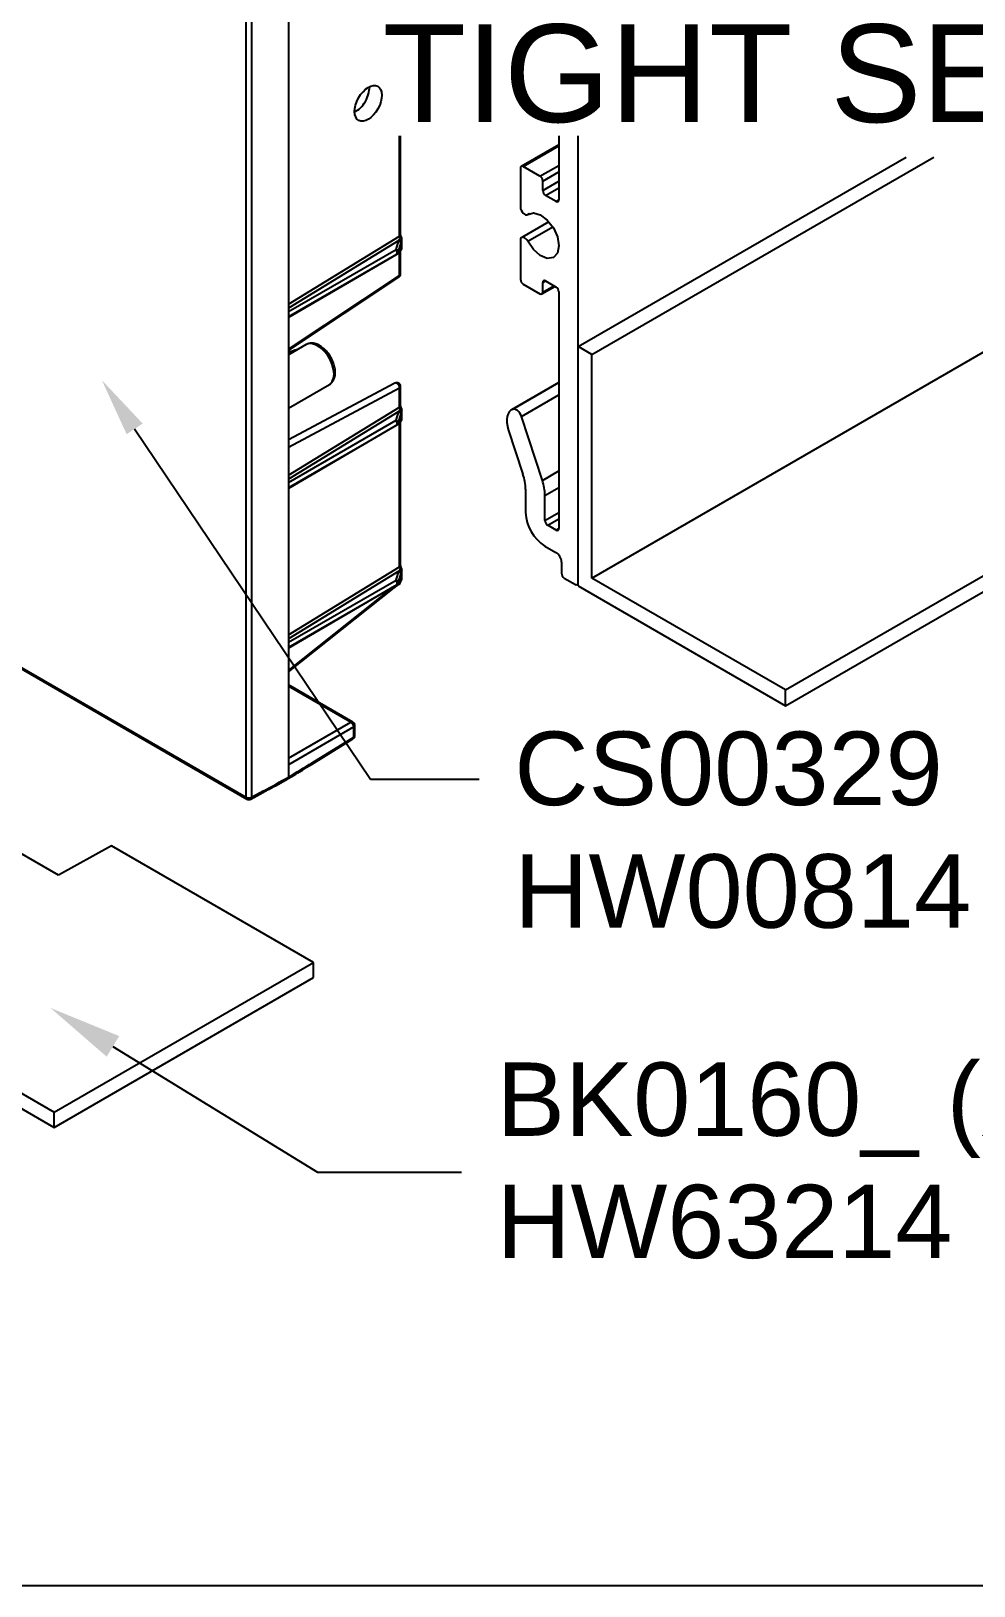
# Model space of a CAD drawing. Extents: x 0 to 11.8, y -8.7 to 0.
# Drawn here: x 2.593 to 5.002, y -8.685 to -4.711 of the extents above; entities that cross this region are included whole.
import ezdxf
from ezdxf import colors
from ezdxf.entities.mleader import LeaderData, LeaderLine
from ezdxf.math import Vec2, Vec3

# ---------------------------------------------------------------- set-up
doc = ezdxf.new("R2010")
doc.units = 0
doc.header["$LTSCALE"] = 0.5
doc.header["$MEASUREMENT"] = 0
for name, color, linetype in [('Brackets', 181, 'CONTINUOUS'), ('End Cap', 92, 'CONTINUOUS'), ('FAB DWG', 221, 'CONTINUOUS'), ('Housing', 150, 'CONTINUOUS')]:
    doc.layers.add(name, color=color, linetype=linetype)
doc.layers.add('Text-Unprinted', color=131, linetype='CONTINUOUS', plot=False)
doc.styles.add('LSAD_Standard', font='arial.ttf')
doc.styles.get("Standard").update_dxf_attribs({"font": 'arial.ttf'})

msp = doc.modelspace()

# ---------------------------------------------------------------- linework, layer by layer
at = {"layer": 'Brackets', "transparency": 16777216}
for p, q in [((0, -5.9435), (2.6517, -7.4742)), ((0, -5.9825), (2.6517, -7.5133)), ((2.663, -6.8685), (1.912, -6.4349)), ((2.7982, -6.7931), (2.663, -6.8685)), ((3.3149, -7.0913), (2.7982, -6.7931)), ((2.6517, -7.4742), (3.3149, -7.0913)), ((3.3149, -7.1304), (3.3149, -7.0913)), ((2.6517, -7.5133), (3.3149, -7.1304)), ((2.6517, -7.5133), (2.6517, -7.4742))]:
    msp.add_line(p, q, dxfattribs=at)
at = {"layer": 'End Cap', "transparency": 16777216}
for p, q in [((3.2505, -3.604), (3.2505, -6.5861)), ((3.1424, -6.6693), (3.1424, -3.6583)), ((3.1564, -3.6583), (3.1564, -6.6694)), ((3.5345, -5.2351), (3.5345, -4.9785)), ((3.5373, -5.2311), (3.5373, -4.9785)), ((3.2505, -5.4094), (3.5345, -5.2351)), ((3.5399, -5.2669), (3.5399, -5.2441)), ((3.5402, -5.2654), (3.5402, -5.2426)), ((3.5325, -5.2462), (3.2505, -5.4192)), ((3.2505, -5.4279), (3.5257, -5.269)), ((3.5345, -5.2776), (3.2505, -5.443)), ((3.2505, -5.4409), (3.5264, -5.2816)), ((3.5257, -5.269), (3.5325, -5.2462)), ((3.5283, -5.2802), (3.5351, -5.2738)), ((3.5379, -5.2516), (3.5311, -5.2745)), ((3.5311, -5.2745), (3.5379, -5.2681)), ((3.5345, -5.3361), (3.5345, -5.2776)), ((3.5371, -5.2727), (3.5359, -5.2736)), ((3.5373, -5.3321), (3.5373, -5.2736)), ((3.2505, -5.5244), (3.5345, -5.3361)), ((3.2505, -5.5276), (3.5329, -5.3404)), ((3.2961, -5.5125), (3.2505, -5.5388)), ((3.5226, -5.611), (3.2505, -5.756)), ((3.2505, -5.6751), (3.3551, -5.6147)), ((3.5345, -5.6238), (3.2505, -5.7752)), ((3.5345, -5.672), (3.5345, -5.6238)), ((3.5373, -5.668), (3.5373, -5.6198)), ((3.2505, -5.8463), (3.5345, -5.672)), ((3.5399, -5.7038), (3.5399, -5.681)), ((3.5402, -5.7023), (3.5402, -5.6795)), ((3.5325, -5.6831), (3.2505, -5.8561)), ((3.2505, -5.8648), (3.5257, -5.7059)), ((3.5345, -5.7145), (3.2505, -5.8799)), ((3.2505, -5.8778), (3.5264, -5.7186)), ((3.5257, -5.7059), (3.5325, -5.6831)), ((3.5283, -5.7172), (3.5351, -5.7108)), ((3.5379, -5.6886), (3.5311, -5.7114)), ((3.5311, -5.7114), (3.5379, -5.705)), ((3.5345, -6.0803), (3.5345, -5.7145)), ((3.5371, -5.7096), (3.5359, -5.7105)), ((3.5373, -6.0763), (3.5373, -5.7105)), ((1.9224, -5.9651), (3.1424, -6.6693)), ((1.9224, -5.9684), (3.1444, -6.6739)), ((3.2505, -6.2546), (3.5345, -6.0803)), ((3.5325, -6.0913), (3.2505, -6.2644)), ((3.2505, -6.2731), (3.5257, -6.1142)), ((3.5257, -6.1142), (3.5325, -6.0913)), ((3.5283, -6.1254), (3.5351, -6.119)), ((3.5379, -6.0968), (3.5311, -6.1197)), ((3.5311, -6.1197), (3.5379, -6.1133)), ((3.5371, -6.1179), (3.5359, -6.1188)), ((3.5374, -6.1181), (3.5374, -6.118)), ((3.5399, -6.1121), (3.5399, -6.0893)), ((3.5402, -6.1106), (3.5402, -6.0878)), ((3.2505, -6.2861), (3.5264, -6.1268)), ((3.2505, -6.3454), (3.5219, -6.1302)), ((3.5219, -6.1302), (3.2505, -6.2881)), ((3.2505, -6.3484), (3.5209, -6.134)), ((3.5209, -6.134), (3.5333, -6.1249)), ((3.5332, -6.125), (3.5333, -6.1249)), ((3.4152, -6.4771), (3.2505, -6.382)), ((3.4103, -6.4775), (3.2505, -6.3853)), ((3.2505, -6.5698), (3.4103, -6.4775)), ((3.4173, -6.4898), (3.2505, -6.5861)), ((3.3111, -6.5813), (3.4173, -6.5156)), ((3.4173, -6.5156), (3.4173, -6.4898)), ((3.4202, -6.5116), (3.4202, -6.4858)), ((3.3092, -6.5858), (3.4154, -6.5201)), ((3.2505, -6.5861), (3.2505, -6.6182)), ((3.1542, -6.674), (3.1855, -6.6572)), ((3.1564, -6.6694), (3.1877, -6.6525))]:
    msp.add_line(p, q, dxfattribs=at)
at = {"layer": 'End Cap', "transparency": 16777216, "flags": 128}
for points in [[(3.5402, -5.2426), (3.5401, -5.2434), (3.5399, -5.2441)], [(3.5264, -5.2816), (3.5269, -5.2813), (3.5278, -5.2802), (3.5283, -5.2788), (3.5285, -5.2771), (3.5283, -5.2751), (3.5278, -5.273), (3.5269, -5.271), (3.5257, -5.269)], [(3.5399, -5.2669), (3.5401, -5.2662), (3.5402, -5.2654)], [(3.3551, -5.6147), (3.3572, -5.6133), (3.3627, -5.607), (3.3661, -5.5983), (3.3673, -5.5877), (3.3661, -5.5757), (3.3627, -5.5631), (3.3572, -5.5504), (3.35, -5.5386), (3.3413, -5.5281), (3.3318, -5.5196), (3.322, -5.5135), (3.3123, -5.5103), (3.3034, -5.51), (3.2961, -5.5125)], [(3.5345, -5.6238), (3.5343, -5.621), (3.5334, -5.6181), (3.5318, -5.6153), (3.5299, -5.613), (3.5277, -5.6114), (3.5254, -5.6106), (3.5233, -5.6107), (3.5226, -5.611)], [(3.5402, -5.6795), (3.5401, -5.6803), (3.5399, -5.681)], [(3.5264, -5.7186), (3.5269, -5.7182), (3.5278, -5.7172), (3.5283, -5.7157), (3.5285, -5.714), (3.5283, -5.712), (3.5278, -5.7099), (3.5269, -5.7079), (3.5257, -5.7059)], [(3.5399, -5.7038), (3.5401, -5.7031), (3.5402, -5.7023)], [(3.5264, -6.1268), (3.5269, -6.1265), (3.5278, -6.1254), (3.5283, -6.124), (3.5285, -6.1222), (3.5283, -6.1203), (3.5278, -6.1182), (3.5269, -6.1161), (3.5257, -6.1142)], [(3.5402, -6.0878), (3.5401, -6.0886), (3.5399, -6.0893)], [(3.5399, -6.1121), (3.5401, -6.1114), (3.5402, -6.1106)], [(3.5219, -6.1302), (3.5218, -6.1326), (3.5209, -6.134)], [(3.5333, -6.1249), (3.5341, -6.124), (3.5346, -6.1218)]]:
    msp.add_lwpolyline(points, dxfattribs=at)
at = {"layer": 'End Cap', "transparency": 16777216}
for centre, radius, start, end in [((3.5324, -5.2307), 0.00495, 295.3879, 354.638), ((3.5336, -5.2346), 0.00676, 289.4116, 325.9319), ((3.5334, -5.2481), 0.00764, 31.7761, 70.7864), ((3.5302, -5.2426), 0.01, 0, 25.4301), ((3.5226, -5.2774), 0.00892, 18.8581, 69.7412), ((3.5214, -5.273), 0.01, 299.9973, 313.3517), ((3.522, -5.2736), 0.00911, 313.5557, 354.8185), ((3.5294, -5.2545), 0.00892, 18.8581, 69.7412), ((3.5324, -5.2731), 0.00495, 295.3901, 354.6131), ((3.5288, -5.2672), 0.00911, 313.5557, 354.8185), ((3.53, -5.2655), 0.00998, 306.2617, 352.0508), ((3.5302, -5.2654), 0.01, 313.488, 0), ((3.5273, -5.3321), 0.01, 303.5389, 0), ((3.5301, -5.3369), 0.00448, 307.7733, 10.0379), ((3.5324, -5.3317), 0.00495, 295.3879, 354.638), ((3.5273, -5.6198), 0.01, 0, 118.0458), ((3.5324, -5.6194), 0.00495, 295.3879, 354.638), ((3.5324, -5.6676), 0.00495, 295.3879, 354.638), ((3.5336, -5.6715), 0.00676, 289.4116, 325.9319), ((3.5334, -5.6851), 0.00764, 31.7761, 70.7864), ((3.5302, -5.6795), 0.01, 0, 25.4301), ((3.5226, -5.7143), 0.00892, 18.8581, 69.7412), ((3.5214, -5.7099), 0.01, 299.9973, 313.3517), ((3.522, -5.7106), 0.00911, 313.5557, 354.8185), ((3.5294, -5.6914), 0.00892, 18.8581, 69.7412), ((3.5324, -5.7101), 0.00496, 295.4227, 354.2285), ((3.5288, -5.7042), 0.00911, 313.5557, 354.8185), ((3.53, -5.7024), 0.00998, 306.2617, 352.0508), ((3.5302, -5.7023), 0.01, 313.488, 0), ((3.5324, -6.0758), 0.00495, 295.3879, 354.638), ((3.5226, -6.1225), 0.00892, 18.8581, 69.7412), ((3.5294, -6.0997), 0.00892, 18.8581, 69.7412), ((3.5275, -6.1168), 0.01, 304.8183, 353.2882), ((3.5321, -6.1171), 0.00533, 297.2394, 348.6251), ((3.5288, -6.1124), 0.00911, 313.5557, 354.8185), ((3.5336, -6.0797), 0.00676, 289.4116, 325.9319), ((3.5334, -6.0933), 0.00764, 31.7761, 70.7864), ((3.53, -6.1107), 0.00998, 306.2617, 352.0508), ((3.5302, -6.1106), 0.01, 313.488, 0), ((3.5302, -6.0878), 0.01, 0, 25.4301), ((3.5214, -6.1182), 0.01, 299.9973, 313.3517), ((3.522, -6.1188), 0.00911, 313.5557, 354.8185), ((3.4131, -6.4816), 0.00495, 65.3602, 124.6041), ((3.4102, -6.4858), 0.01, 0, 60.0027), ((3.4024, -6.4902), 0.0149, 1.7215, 58.2785), ((3.4102, -6.5116), 0.01, 301.7291, 0), ((3.4124, -6.5162), 0.00494, 307.033, 6.4015), ((3.4152, -6.4853), 0.00495, 295.3879, 354.638), ((3.4152, -6.5111), 0.00495, 295.3879, 354.638), ((3.3062, -6.5818), 0.00494, 307.0315, 6.4016), ((3.1471, -6.6699), 0.0048, 172.814, 235.8738), ((3.1494, -6.6556), 0.0154, 242.6565, 296.7662), ((3.1494, -6.6652), 0.01, 240.0027, 298.2656), ((3.1515, -6.6699), 0.00487, 302.6721, 6.5147), ((3.1829, -6.6531), 0.00487, 302.6721, 6.5147)]:
    msp.add_arc(centre, radius, start, end, dxfattribs=at)
msp.add_ellipse((3.4545, -4.8959), major_axis=(0.0244, 0.0437), ratio=0.567218, dxfattribs=at)
for centre, major_axis, ratio, start_param, end_param in [((3.4214, -4.8768), (0.0257, 0.0429), 0.587369, 3.893212, 5.58454), ((3.5217, -5.2514), (0.0174, 0.0208), 0.197703, 5.129636, 5.398158), ((3.5415, -5.2393), (-0.00477, 0.0088), 0.574367, 0.800429, 1.448322), ((3.5314, -5.2529), (0.0091, 0.0285), 0.195013, 4.819739, 5.088261), ((3.5217, -5.2933), (0.0174, 0.02), 0.209458, 0.416942, 0.552552), ((3.5415, -5.2818), (-0.00497, 0.00868), 0.559977, 0.139434, 0.787326), ((3.5314, -5.2948), (0.009, 0.0278), 0.203621, 0.088417, 0.356939), ((3.5217, -5.6883), (0.0174, 0.0208), 0.197703, 5.129636, 5.398158), ((3.5415, -5.6762), (-0.00477, 0.0088), 0.574367, 0.800429, 1.448322), ((3.5314, -5.6898), (0.0091, 0.0285), 0.195013, 4.819739, 5.088261), ((3.5217, -5.7302), (0.0174, 0.02), 0.209458, 0.416942, 0.552552), ((3.5415, -5.7187), (-0.00497, 0.00868), 0.559977, 0.139434, 0.787326), ((3.5314, -5.7317), (0.009, 0.0278), 0.203621, 0.088417, 0.356939), ((3.5217, -6.0966), (0.0174, 0.0208), 0.197703, 5.129636, 5.398158), ((3.5217, -6.1385), (0.0174, 0.02), 0.209458, 0.416942, 0.552552), ((3.5415, -6.0845), (-0.00477, 0.0088), 0.574367, 0.800429, 1.448322), ((3.5415, -6.127), (-0.00497, 0.00868), 0.559977, 0.139434, 0.660762), ((3.5314, -6.0981), (0.0091, 0.0285), 0.195013, 4.819739, 5.088261), ((3.5314, -6.14), (0.009, 0.0278), 0.203621, 0.088417, 0.356939), ((3.2506, -2.5435), (2.4305, 4.3585), 0.567218, 3.918447, 3.935936), ((3.2504, -2.5437), (2.5612, 4.283), 0.587369, 3.918493, 3.935981)]:
    msp.add_ellipse(centre, major_axis=major_axis, ratio=ratio, start_param=start_param, end_param=end_param, dxfattribs=at)
for points, knots in [([(3.5392, -5.2383), (3.5389, -5.2377), (3.5381, -5.2358), (3.5374, -5.2331), (3.5374, -5.2317), (3.5373, -5.2311)], [0, 0, 0, 0, 0.253446, 0.693627, 1, 1, 1, 1]), ([(3.5373, -5.2736), (3.5374, -5.2732), (3.5374, -5.2723), (3.5375, -5.2722), (3.5375, -5.2721)], [0, 0, 0, 0, 0.416279, 1, 1, 1, 1]), ([(3.3551, -5.6142), (3.3565, -5.6135), (3.3604, -5.6114), (3.3651, -5.6053), (3.3689, -5.5968), (3.3705, -5.5867), (3.37, -5.5753), (3.3673, -5.5632), (3.3625, -5.5509), (3.3559, -5.5393), (3.3479, -5.5289), (3.3387, -5.5201), (3.3287, -5.5134), (3.3186, -5.5095), (3.3091, -5.5085), (3.3016, -5.5095), (3.298, -5.5118), (3.2967, -5.5126)], [0, 0, 0, 0, 0.034585, 0.100316, 0.166534, 0.236306, 0.30965, 0.384423, 0.459026, 0.533453, 0.608056, 0.683158, 0.759234, 0.836539, 0.903668, 0.967543, 1, 1, 1, 1]), ([(3.2765, -5.5238), (3.2745, -5.5245), (3.2678, -5.527), (3.2591, -5.5296), (3.2524, -5.531), (3.2505, -5.5314)], [0, 0, 0, 0, 0.2241888, 0.7692166, 1, 1, 1, 1]), ([(3.2705, -5.5272), (3.2686, -5.5281), (3.2618, -5.5312), (3.2552, -5.5336), (3.2505, -5.5353)], [0, 0, 0, 0, 0.2891888, 1, 1, 1, 1]), ([(3.5392, -5.6753), (3.5389, -5.6746), (3.5381, -5.6727), (3.5374, -5.67), (3.5374, -5.6686), (3.5373, -5.668)], [0, 0, 0, 0, 0.253446, 0.693627, 1, 1, 1, 1]), ([(3.5373, -5.7105), (3.5374, -5.7101), (3.5374, -5.7092), (3.5375, -5.7091), (3.5375, -5.7091)], [0, 0, 0, 0, 0.416279, 1, 1, 1, 1]), ([(3.5392, -6.0835), (3.5389, -6.0828), (3.5381, -6.081), (3.5374, -6.0783), (3.5374, -6.0769), (3.5373, -6.0763)], [0, 0, 0, 0, 0.253446, 0.693627, 1, 1, 1, 1]), ([(3.2481, -6.6229), (3.2531, -6.6199), (3.2735, -6.6077), (3.2939, -6.5952), (3.3092, -6.5858)], [0, 0, 0, 0, 0.250002, 1, 1, 1, 1]), ([(3.1855, -6.6572), (3.1908, -6.6543), (3.2119, -6.643), (3.233, -6.6313), (3.2488, -6.6225)], [0, 0, 0, 0, 0.250002, 1, 1, 1, 1]), ([(3.2505, -6.6182), (3.2504, -6.619), (3.2502, -6.6207), (3.2494, -6.6223), (3.2485, -6.6226), (3.2483, -6.6226)], [0, 0, 0, 0, 0.425063, 0.850125, 1, 1, 1, 1])]:
    msp.add_open_spline(points, degree=3, knots=knots, dxfattribs=at)
msp.add_open_spline([(3.5219, -6.1302), (3.5261, -6.1273), (3.5303, -6.1245), (3.5346, -6.1218)], degree=3, dxfattribs=at)
at = {"layer": 'Housing', "transparency": 16777216}
for p, q in [((3.9416, -5.0015), (3.8456, -5.0569)), ((3.8506, -5.0574), (3.9416, -5.0048)), ((3.9416, -4.9785), (3.9416, -5.1425)), ((3.9909, -6.1294), (3.9909, -4.9785)), ((3.9909, -5.517), (4.8289, -5.0332)), ((4.0263, -5.5374), (4.8996, -5.0332)), ((3.8435, -5.0615), (3.8435, -5.1612)), ((3.8934, -5.0821), (3.8506, -5.0574)), ((3.8934, -5.0821), (3.9416, -5.0544)), ((3.9005, -5.0944), (3.9416, -5.0707)), ((3.9005, -5.1188), (3.9005, -5.0944)), ((3.9005, -5.1188), (3.9416, -5.0951)), ((3.9076, -5.131), (3.9416, -5.1114)), ((3.9345, -5.1466), (3.9076, -5.131)), ((3.9345, -5.1466), (3.9416, -5.1425)), ((3.9163, -5.1986), (3.8466, -5.2389)), ((3.8616, -5.1803), (3.8669, -5.1772)), ((3.8621, -5.18), (3.8666, -5.1774)), ((3.8621, -5.2485), (3.926, -5.2116)), ((3.8435, -5.2457), (3.8435, -5.3455)), ((4.0263, -6.109), (5.4674, -5.2771)), ((3.8506, -5.3577), (3.8934, -5.3825)), ((3.8984, -5.383), (3.9317, -5.3638)), ((3.9005, -5.354), (3.9076, -5.3499)), ((3.9005, -5.3784), (3.9005, -5.354)), ((3.9005, -5.3784), (3.9287, -5.3621)), ((3.9076, -5.3499), (3.9345, -5.3654)), ((3.9416, -5.3777), (3.9416, -5.9825)), ((4.0263, -5.5374), (3.9909, -5.517)), ((4.5212, -6.3947), (6.0716, -5.4997)), ((4.5212, -6.4356), (6.123, -5.5109)), ((4.0263, -6.109), (4.0263, -5.5374)), ((3.9416, -5.6094), (3.8209, -5.679)), ((3.824, -5.6776), (3.9416, -5.6097)), ((3.8458, -5.6959), (3.9416, -5.6406)), ((3.8994, -5.8597), (3.8458, -5.6959)), ((3.8125, -5.7295), (3.8499, -5.8438)), ((3.8994, -5.8597), (3.9416, -5.8354)), ((3.9061, -5.8981), (3.9416, -5.8776)), ((3.8566, -5.8822), (3.8566, -5.9416)), ((3.9061, -5.962), (3.9061, -5.8981)), ((3.9061, -5.962), (3.9416, -5.9415)), ((3.9131, -5.9743), (3.9416, -5.9579)), ((3.9345, -5.9866), (3.9131, -5.9743)), ((3.9345, -5.9866), (3.9416, -5.9825)), ((3.9061, -6.0274), (3.9343, -6.0437)), ((3.9485, -6.0682), (3.9485, -6.0968)), ((3.9556, -6.109), (3.9838, -6.1253)), ((4.5212, -6.3947), (4.0263, -6.109)), ((3.9888, -6.1258), (3.9909, -6.1246)), ((3.9909, -6.1294), (4.5212, -6.4356)), ((4.5212, -6.4356), (4.5212, -6.3947))]:
    msp.add_line(p, q, dxfattribs=at)
at = {"layer": 'Housing', "transparency": 16777216, "flags": 128}
for points in [[(3.8435, -5.1612), (3.844, -5.1651), (3.8454, -5.1693), (3.8476, -5.1732), (3.8504, -5.1766), (3.8535, -5.1792), (3.8567, -5.1807), (3.8597, -5.181), (3.8621, -5.18)], [(3.8621, -5.18), (3.8765, -5.1755), (3.8942, -5.1805), (3.9121, -5.1941), (3.9275, -5.2142), (3.9379, -5.2374), (3.9416, -5.2601), (3.9379, -5.2785), (3.9275, -5.2898), (3.9121, -5.292), (3.8942, -5.2849), (3.8765, -5.2696), (3.8621, -5.2485)], [(3.8621, -5.2485), (3.8597, -5.2447), (3.8567, -5.2415), (3.8535, -5.2393), (3.8504, -5.2382), (3.8476, -5.2384), (3.8454, -5.2399), (3.844, -5.2424), (3.8435, -5.2457)], [(3.824, -5.6776), (3.819, -5.6803), (3.8148, -5.6844), (3.8117, -5.6898), (3.8096, -5.6963), (3.8086, -5.7037), (3.8088, -5.7119), (3.8101, -5.7206), (3.8125, -5.7295)], [(3.8458, -5.6959), (3.8441, -5.6918), (3.8418, -5.6878), (3.8391, -5.6842), (3.8361, -5.6813), (3.8329, -5.679), (3.8297, -5.6776), (3.8267, -5.6771), (3.824, -5.6776)]]:
    msp.add_lwpolyline(points, dxfattribs=at)
at = {"layer": 'Housing', "transparency": 16777216}
for centre, radius, start, end in [((3.8478, -5.0608), 0.00437, 50.7967, 189.214), ((3.8852, -5.0951), 0.0154, 2.6055, 57.3945), ((3.9159, -5.1181), 0.0154, 182.6055, 237.3945), ((3.9373, -5.1432), 0.00437, 230.7967, 9.214), ((3.8588, -5.3448), 0.0154, 182.6055, 237.3945), ((3.9048, -5.3533), 0.00437, 50.7967, 189.214), ((3.8962, -5.3791), 0.00437, 230.7967, 9.214), ((3.9262, -5.3784), 0.0154, 2.6055, 57.3945), ((3.7319, -5.884), 0.1247, 0.8303, 18.7806), ((3.7814, -5.8999), 0.1247, 0.8303, 18.7806), ((3.964, -5.9367), 0.1076, 182.6055, 237.3945), ((3.9214, -5.9613), 0.0154, 182.6055, 237.3945), ((3.9373, -5.9832), 0.00437, 230.7967, 9.214), ((3.9178, -6.0696), 0.0307, 2.6055, 57.3945), ((3.9638, -6.0961), 0.0154, 182.6055, 237.3945), ((3.9866, -6.122), 0.00437, 230.7967, 9.214)]:
    msp.add_arc(centre, radius, start, end, dxfattribs=at)
at = {"layer": 'Text-Unprinted', "ltscale": 0.5, "transparency": 16777216}
msp.add_lwpolyline([(0, 0), (11.6642, 0), (11.6642, -8.685), (0, -8.685)], close=True, dxfattribs=at)

# ---------------------------------------------------------------- texts
at = {"layer": 'FAB DWG', "transparency": 16777216, "insert": (4.5097, -4.6123), "char_height": 0.25, "attachment_point": 5, "style": 'LSAD_Standard'}
msp.add_mtext_dynamic_manual_height_columns('\\A1;MAKE TIGHT SEAL', width=2.034107, gutter_width=16.875, heights=[0], dxfattribs=at)

# ---------------------------------------------------------------- leaders
at = {"layer": 'FAB DWG', "transparency": 16777216}
ml = msp.add_multileader_mtext('Standard', dxfattribs=at)
ml.set_content('CS00329\\PHW00814 (x2)', color=256)
ml.set_leader_properties()
ml.build(insert=Vec2(0, 0))
ml.multileader.update_dxf_attribs({"dogleg_length": 0.0922, "arrow_head_size": 0.15})
ctx = ml.context
ctx.base_point, ctx.char_height, ctx.arrow_head_size, ctx.landing_gap_size, ctx.plane_origin = Vec3(3.7377, -6.6231), 0.188, 0.15, 0.09, Vec3(8.9668, -6.2906)
notes = []
notes.append((ctx, [(1, (1, 1, 0), (3.4599, -6.6231), (1, 0), 0.2778, [(0, [(2.7738, -5.6035)], 0, [])])]))
ctx.mtext.insert, ctx.mtext.width, ctx.mtext.defined_height, ctx.mtext.flow_direction = Vec3(3.8277, -6.5015), 2.307685, 0.426, 5
at = {"layer": 'FAB DWG', "ltscale": 0.5, "transparency": 16777216}
ml = msp.add_multileader_mtext('Standard', dxfattribs=at)
ml.set_content('\\A1;BK0160_ (x1)\\PHW63214 (x2)', color=256, style='LSAD_Standard')
ml.set_leader_properties()
ml.build(insert=Vec2(0, 0))
ml.multileader.update_dxf_attribs({"text_left_attachment_type": 2, "dogleg_length": 0.36, "arrow_head_size": 0.1875})
ctx = ml.context
ctx.base_point, ctx.char_height, ctx.arrow_head_size, ctx.landing_gap_size, ctx.plane_origin = Vec3(3.6924, -7.6279), 0.1875, 0.1875, 0.09, Vec3(1.3954, 8.8784)
ctx.left_attachment = 2
notes.append((ctx, [(0, (1, 1, 0), (3.3252, -7.6279), (1, 0), 0.3672, [(0, [(2.6424, -7.2078)], 0, [])])]))
ctx.mtext.insert, ctx.mtext.width, ctx.mtext.defined_height, ctx.mtext.flow_direction = Vec3(3.7824, -7.3472), 2.351815, 0.6491, 5
for ctx, leaders in notes:
    for number, flags, end, landing, length, lines in leaders:
        leader = LeaderData()
        leader.index, (leader.has_last_leader_line, leader.has_dogleg_vector, leader.attachment_direction) = number, flags
        leader.last_leader_point, leader.dogleg_vector, leader.dogleg_length = Vec3(end), Vec3(landing), length
        for number, points, colour, breaks in lines:
            line = LeaderLine()
            line.index, line.vertices, line.color, line.breaks = number, Vec3.list(points), colors.encode_raw_color(colour), breaks
            leader.lines.append(line)
        ctx.leaders.append(leader)

doc.saveas('drawing.dxf')
